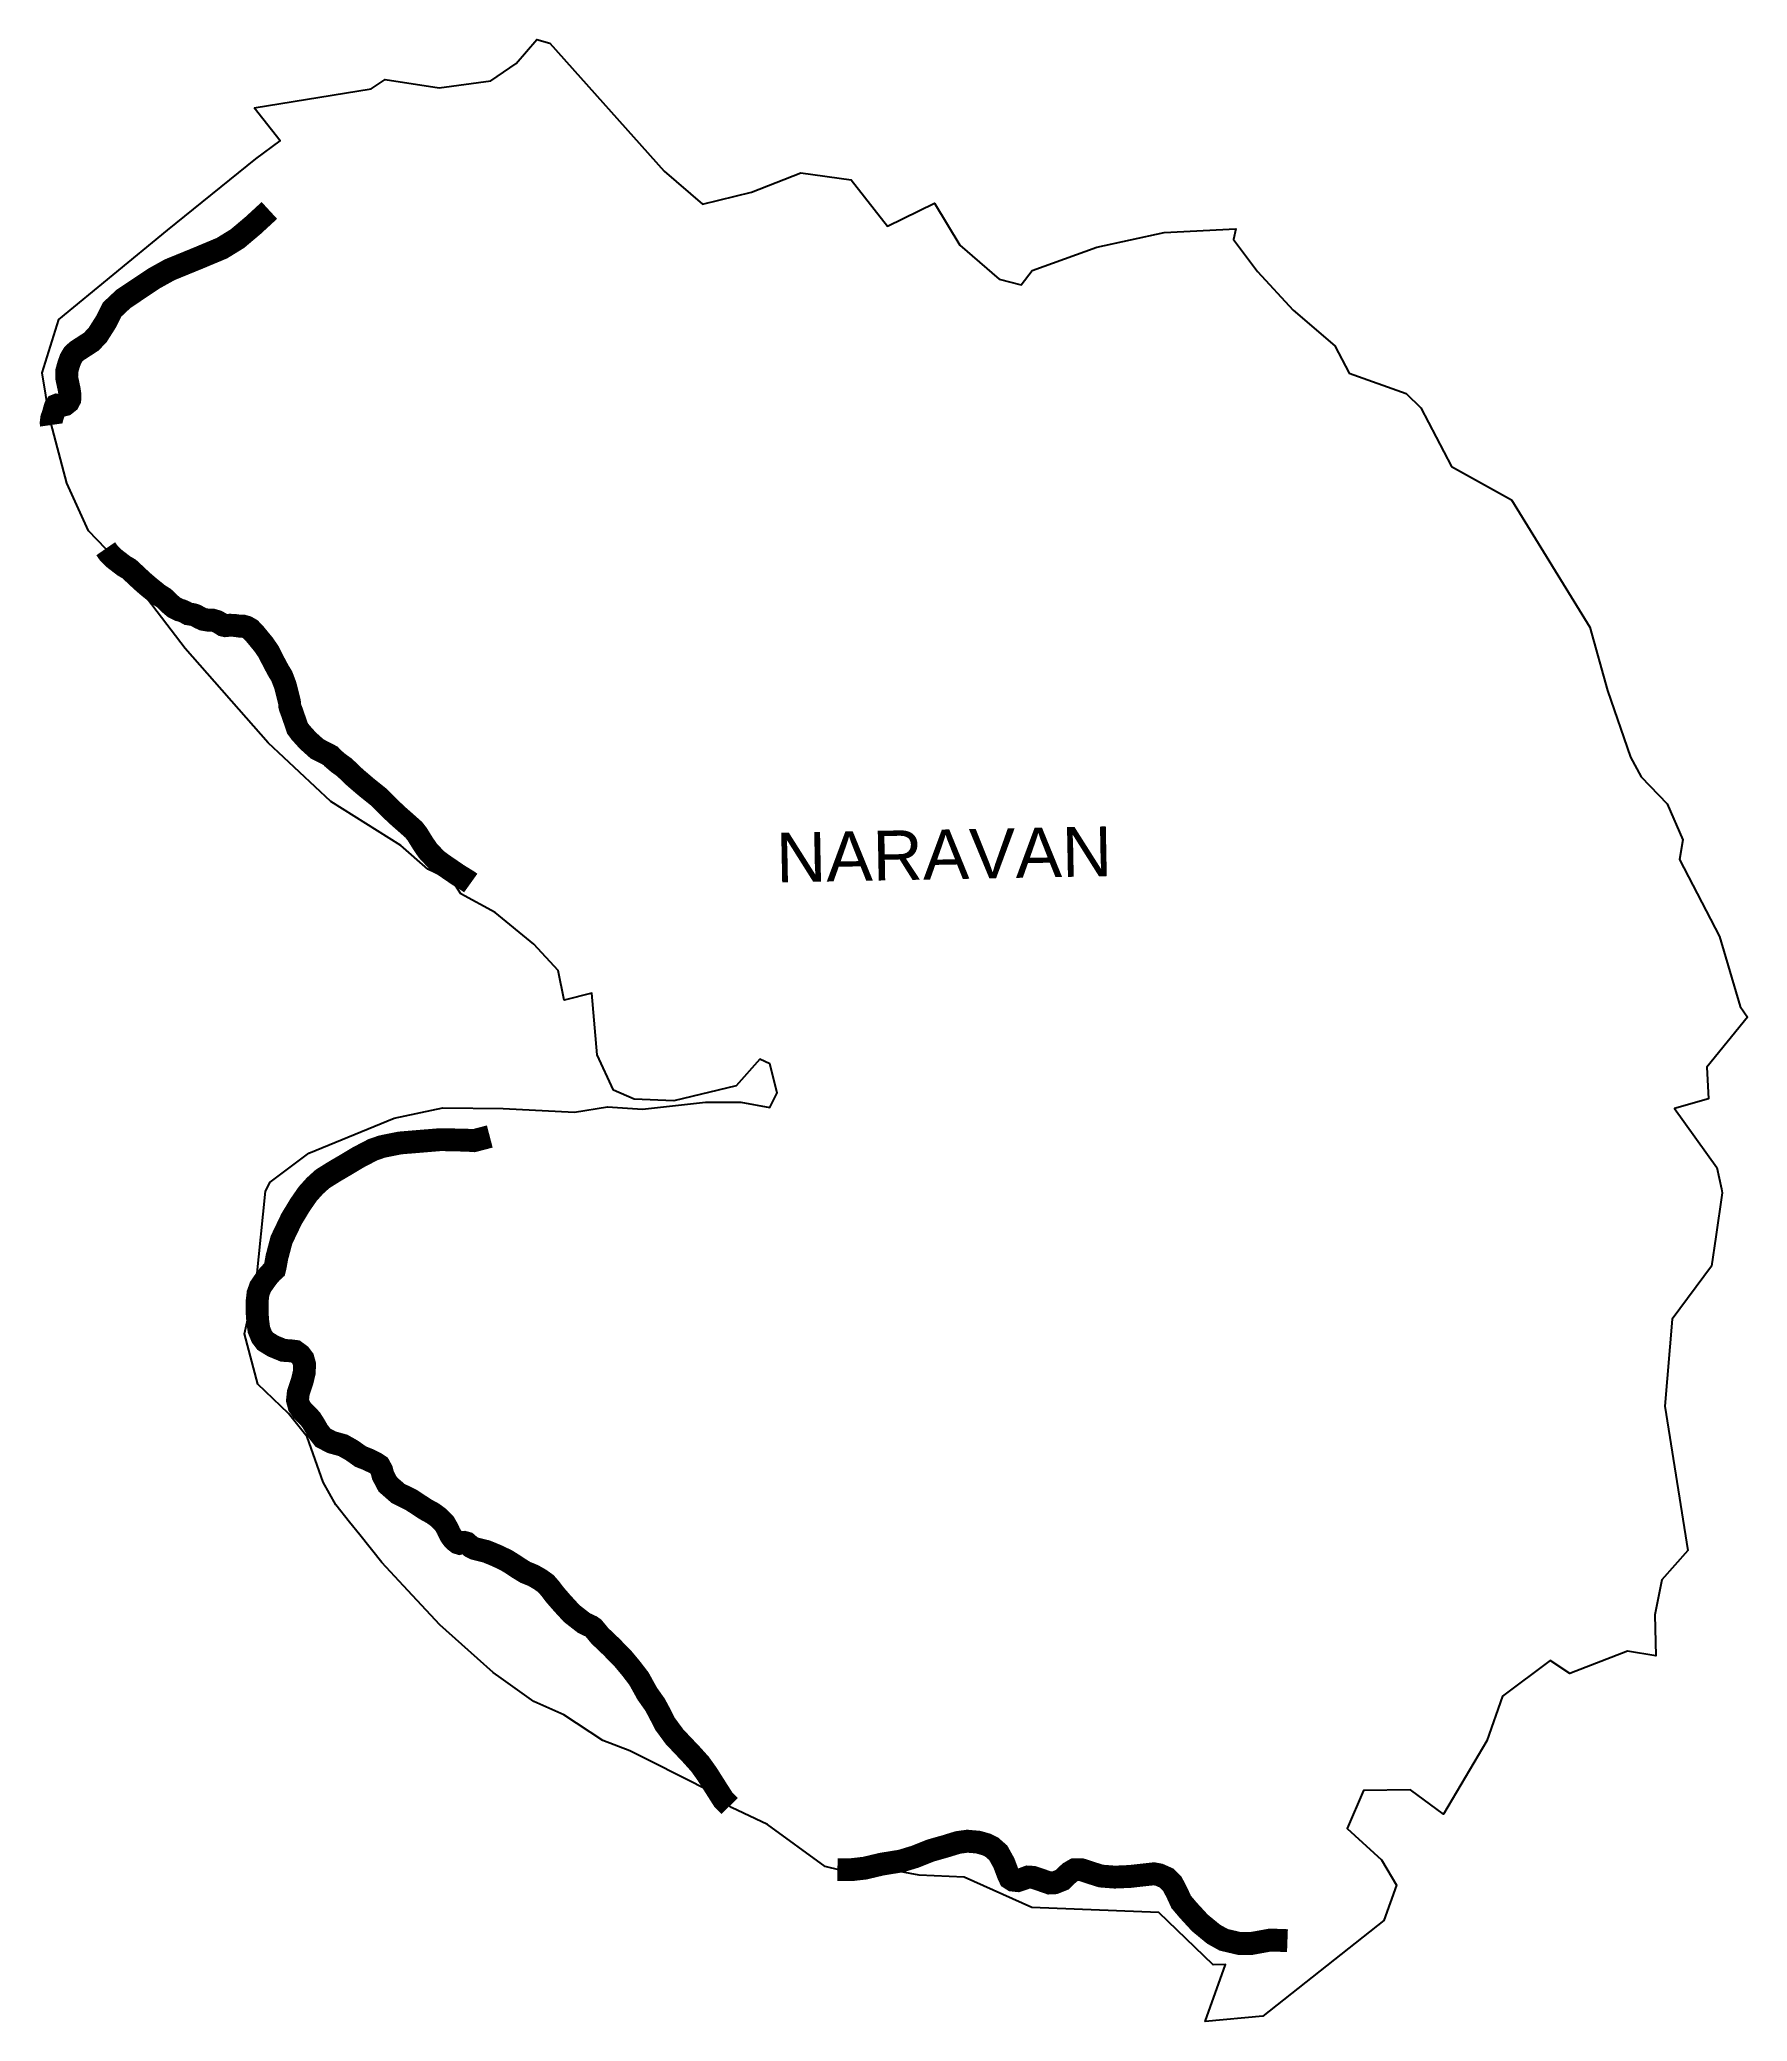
# Model space of a CAD drawing. Header units: metres. Extents: x 310271 to 314003, y 1915374 to 1919706.
import ezdxf

# ---------------------------------------------------------------- set-up
doc = ezdxf.new("R2010")
doc.units = ezdxf.units.M
doc.layers.add('NATURALLY PROTECTED', color=3, linetype='Continuous')
doc.layers.add('VILLAGE NAME', color=250, linetype='Continuous')
doc.styles.get("Standard").update_dxf_attribs({"font": 'simplex.shx'})

msp = doc.modelspace()

# ---------------------------------------------------------------- linework, layer by layer
at = {"color": 4, "flags": 128}
for points in [[(310996, 1919598.2), (311026.5, 1919618.2), (311144.7, 1919600), (311257.4, 1919615.5), (311313, 1919653.3), (311358.1, 1919705.5), (311386.2, 1919697.5), (311636.3, 1919417.9), (311719.8, 1919346.1), (311827.3, 1919372), (311934.6, 1919414.4), (312044.6, 1919398.8), (312124, 1919297.6), (312226.8, 1919348.4), (312282.3, 1919256.2), (312368.5, 1919182.2), (312416.1, 1919169.5), (312440.7, 1919200.6), (312581.6, 1919251.8), (312728.6, 1919284), (312885.6, 1919292.3), (312880.4, 1919268.5), (312933.1, 1919198.4), (313010.6, 1919114.2), (313102.1, 1919036.3), (313133, 1918976.3), (313257.4, 1918931.8), (313289.7, 1918900.9), (313357, 1918772.6), (313488, 1918699.6), (313659.1, 1918421.3), (313698, 1918282.7), (313747.8, 1918137), (313771.4, 1918094.2), (313828.5, 1918034.8), (313862.4, 1917956.1), (313855.1, 1917913.6), (313942.5, 1917745.1), (313987.8, 1917592.4), (314003.4, 1917568.7), (313915, 1917459.7), (313918.5, 1917390), (313843.9, 1917368.9), (313936.8, 1917239.9), (313946.6, 1917193.5), (313948.4, 1917185.1), (313934.4, 1917089), (313925.1, 1917024.7), (313839, 1916909), (313822.8, 1916718.9), (313873.3, 1916402.9), (313816.7, 1916339.3), (313801, 1916262.3), (313803.2, 1916172.8), (313741.8, 1916182.8), (313615.5, 1916134), (313572.6, 1916163), (313468, 1916084.9), (313434.3, 1915987.3), (313339.3, 1915826.9), (313267.5, 1915880.1), (313164.2, 1915878.3), (313129.1, 1915795.7), (313203.7, 1915726.9), (313236.9, 1915671.3), (313208.8, 1915594.7), (312944.5, 1915385), (312818.2, 1915373.9), (312862.8, 1915497.9), (312835.8, 1915497.4), (312717.4, 1915612.1), (312439.3, 1915622.6), (312291.8, 1915688.8), (312193.1, 1915693.1), (312110.9, 1915709.1), (312056.6, 1915695.3), (311988, 1915712.2), (311861.7, 1915804.2), (311783.5, 1915841.1), (311739.1, 1915875.3), (311609, 1915941.1), (311560.9, 1915965.5), (311501.9, 1915988), (311416.8, 1916044), (311351.5, 1916073.3), (311279.8, 1916124.1), (311262.5, 1916136.2), (311193.6, 1916197.8), (311145.7, 1916240.5), (311066.6, 1916326), (311018.7, 1916376.6), (310971.3, 1916437.2), (310948.7, 1916465.1), (310918.2, 1916502.8), (310891, 1916552.5), (310856.2, 1916651.2), (310815.4, 1916702.8), (310748.2, 1916766.7), (310718.6, 1916876.9), (310744.8, 1916994.4), (310764.8, 1917188.4), (310774.7, 1917207.9), (310859.8, 1917271.3), (311046.2, 1917348), (311152.1, 1917370.6), (311284.4, 1917369.4), (311440.1, 1917361.2), (311512, 1917372.5), (311588.8, 1917367.8), (311726.8, 1917382.7), (311803.3, 1917383.3), (311867.2, 1917371.6), (311883, 1917403.2), (311867.4, 1917467.2), (311845.1, 1917477.3), (311793.7, 1917418.8), (311657.5, 1917385.8), (311570.9, 1917389.5), (311525.1, 1917409.4), (311489.4, 1917486.4), (311477.7, 1917621.5), (311417.6, 1917606.3), (311404.6, 1917671.1), (311351.2, 1917728.3), (311266.6, 1917797.8), (311191.8, 1917838.6), (311173.7, 1917866.6), (311119.6, 1917892.5), (311060.3, 1917944.3), (310907.6, 1918040.2), (310770.4, 1918168.4), (310589.6, 1918374.5), (310476.2, 1918522.6), (310453, 1918553.6), (310378.2, 1918631.9), (310330.4, 1918735.7), (310292.8, 1918879.9), (310276.8, 1918977.5), (310313.5, 1919093.8), (310550.8, 1919288.8), (310743.4, 1919445.3), (310796.9, 1919484.1), (310740, 1919556.8)], [(310740, 1919556.8), (310996, 1919598.2)]]:
    msp.add_lwpolyline(points, dxfattribs=at)
at = {"layer": 'NATURALLY PROTECTED', "const_width": 50, "flags": 128}
for points in [[(310773.3, 1919332.2), (310738, 1919299.7), (310703.4, 1919270.5), (310669.6, 1919249.7), (310619.2, 1919228.6), (310599.9, 1919220.7), (310555.4, 1919202.5), (310521.9, 1919183.9), (310454.5, 1919138.9), (310429.8, 1919115.7), (310416.1, 1919088.6), (310397.8, 1919059.7), (310384, 1919045.3), (310352.6, 1919024.9), (310344.7, 1919017.6), (310338.9, 1919007.7), (310334.6, 1918995.7), (310330.7, 1918981.8), (310330.3, 1918966.6), (310333.9, 1918949.8), (310335.9, 1918940.1), (310337.2, 1918931.3), (310337, 1918919.1), (310334, 1918913.5), (310326.8, 1918907.8), (310320, 1918906.1), (310311.8, 1918906.6), (310309.5, 1918906.8), (310307, 1918905.8), (310305.8, 1918904), (310303.1, 1918895.6), (310301.4, 1918888.4), (310297.7, 1918878.3), (310296.4, 1918868.2), (310297.1, 1918863.3)], [(310415.6, 1918592.8), (310421.5, 1918584.3), (310432.8, 1918572.5), (310454.9, 1918555.5), (310466.9, 1918548.4), (310480.6, 1918535.7), (310494.6, 1918522.5), (310508.2, 1918510.7), (310530.3, 1918492.8), (310542.8, 1918484.9), (310549.6, 1918478.7), (310554.7, 1918473.2), (310565.2, 1918464.4), (310576.4, 1918458.8), (310581.7, 1918457.6), (310589, 1918454.3), (310596, 1918450.4), (310605.9, 1918448.9), (310612.9, 1918446.6), (310620.6, 1918442.2), (310628.6, 1918438.5), (310639.3, 1918436.7), (310649.4, 1918436.6), (310658.5, 1918434), (310665.5, 1918430.1), (310672.3, 1918425.7), (310677.1, 1918424.6), (310687, 1918425.6), (310698.3, 1918425), (310710, 1918423.3), (310716.5, 1918423.4), (310724.1, 1918421.2), (310732, 1918416.6), (310741.6, 1918406.5), (310760.9, 1918383), (310771.2, 1918368), (310782.8, 1918345.2), (310793.1, 1918326), (310800.5, 1918313.9), (310807.9, 1918294.4), (310813.4, 1918273.1), (310816.3, 1918261.6), (310817.5, 1918255.4), (310818, 1918248.5), (310819.2, 1918244.2), (310822.6, 1918235.4), (310828.9, 1918217.1), (310834.5, 1918200.4), (310841.3, 1918191.2), (310857.4, 1918173.4), (310877.5, 1918155.3), (310896.7, 1918145.5), (310907.1, 1918140), (310911.4, 1918135.1), (310923.7, 1918124.6), (310937.2, 1918114.9), (310948.7, 1918104), (310960.7, 1918092.5), (310987, 1918070.1), (311002.2, 1918058), (311013.2, 1918049.2), (311035.2, 1918026.8), (311055.4, 1918007.9), (311073.6, 1917991.9), (311088.8, 1917978.4), (311096.3, 1917968.8), (311109.7, 1917947.2), (311119.7, 1917932.7), (311137.7, 1917913.4), (311152, 1917902.7), (311185.3, 1917879.9), (311206.8, 1917866.7), (311213.4, 1917862)], [(311255, 1917308), (311220.1, 1917298.9), (311205.7, 1917299.9), (311147.4, 1917301.2), (311058.1, 1917293.8), (311019.3, 1917285.9), (311000.1, 1917279.4), (310992, 1917275.2), (310966.9, 1917262.1), (310946.9, 1917250), (310914.9, 1917231.2), (310889.6, 1917215.4), (310872.5, 1917199.9), (310856.9, 1917182.5), (310840.6, 1917158.9), (310821.7, 1917127.8), (310799.8, 1917082.1), (310789.7, 1917043.9), (310785.7, 1917021.9), (310784.5, 1917017.3), (310779, 1917012.3), (310772, 1917004.9), (310762.9, 1916992.6), (310753.6, 1916979.1), (310748.5, 1916964.9), (310746.4, 1916946.8), (310746.6, 1916921.6), (310748, 1916903.2), (310750.4, 1916885.7), (310756.9, 1916870.1), (310764.3, 1916860.4), (310781.3, 1916849.9), (310803.9, 1916840.6), (310820.2, 1916839.5), (310829.9, 1916838.3), (310840.4, 1916830.6), (310846.9, 1916821.8), (310850.2, 1916809.9), (310849.5, 1916792.2), (310845.3, 1916774.5), (310836.5, 1916748.2), (310834.8, 1916731.7), (310838.1, 1916718.9), (310844.4, 1916710), (310856, 1916698.4), (310864.1, 1916689.3), (310872.1, 1916676.8), (310879, 1916664.4), (310890.4, 1916649.7), (310909.5, 1916639.7), (310934, 1916633), (310953, 1916622.3), (310972.8, 1916608.3), (310987.7, 1916602.5), (311005.1, 1916594.1), (311013.3, 1916588.5), (311018.7, 1916578.5), (311021.6, 1916567.3), (311032, 1916547.5), (311054.6, 1916527.8), (311083, 1916513.8), (311115.5, 1916492.5), (311130.5, 1916484.4), (311142.7, 1916475.4), (311155.3, 1916463.1), (311162.1, 1916451.3), (311166.5, 1916442), (311169.8, 1916435.6), (311174.9, 1916428.6), (311179.6, 1916424.1), (311184.7, 1916420.1), (311188.8, 1916418.8), (311194.1, 1916420.2), (311199, 1916420.8), (311204.6, 1916419.3), (311207.7, 1916416.6), (311214.5, 1916411), (311221.2, 1916407.6), (311232.7, 1916404.6), (311247.1, 1916401.2), (311268.8, 1916392.3), (311290.6, 1916382), (311305.5, 1916372.8), (311319, 1916363.8), (311332.9, 1916355.3), (311350, 1916348.4), (311365, 1916339.7), (311377.6, 1916330.7), (311387, 1916319.9), (311397.9, 1916305.6), (311413.8, 1916287.4), (311434.2, 1916265.2), (311460.7, 1916244.6), (311470.3, 1916239.9), (311476.6, 1916237.1), (311481.3, 1916233.8), (311487.7, 1916226.2), (311495, 1916217.2), (311502.7, 1916209.8), (311519.8, 1916193.5), (311545.1, 1916167.7), (311563.7, 1916145.4), (311581, 1916122.9), (311599, 1916090.3), (311616.5, 1916065.5), (311626.4, 1916047), (311638.1, 1916024.1), (311658.6, 1915996.2), (311695.6, 1915957.1), (311714.5, 1915936.1), (311730.1, 1915914.2), (311750.8, 1915881.5), (311765.4, 1915858.6), (311779.1, 1915844.5)], [(312014.9, 1915705.6), (312045.8, 1915705.5), (312074.7, 1915708.8), (312111.3, 1915717.5), (312153.5, 1915724.3), (312184.1, 1915733.6), (312218.7, 1915747.4), (312251.6, 1915756.7), (312278.1, 1915764.9), (312298.8, 1915767.7), (312322.4, 1915765.6), (312341.3, 1915760.2), (312352, 1915754.8), (312366.3, 1915742.2), (312378.6, 1915720.1), (312387.8, 1915695.6), (312391.9, 1915686.7), (312398.1, 1915682.7), (312409.2, 1915681.5), (312418.7, 1915684.7), (312431.3, 1915689.4), (312442.5, 1915688.7), (312462.9, 1915681.7), (312478.4, 1915676.3), (312489.4, 1915676.8), (312506.5, 1915683.6), (312521.9, 1915698.8), (312533.6, 1915705.6), (312547, 1915705.6), (312573.2, 1915697.1), (312591, 1915691.5), (312620.6, 1915689.2), (312654, 1915690.6), (312685, 1915694.1), (312706.3, 1915696.4), (312718, 1915694.3), (312734.1, 1915687.1), (312746.8, 1915674.4), (312757.2, 1915654.3), (312766.1, 1915634.9), (312781.8, 1915616.4), (312807.1, 1915588.9), (312837.1, 1915564.3), (312859.1, 1915552.1), (312894.2, 1915543.9), (312919.8, 1915544.2), (312955.8, 1915550.7), (312961.2, 1915551.7), (312998.3, 1915550.3)]]:
    msp.add_lwpolyline(points, dxfattribs=at)

# ---------------------------------------------------------------- texts
at = {"layer": 'VILLAGE NAME', "insert": (311879.5, 1917971.9), "char_height": 108.748, "attachment_point": 1, "rotation": 1.1028}
msp.add_mtext_dynamic_manual_height_columns('{\\fArial|b0|i0|c0|p34;NARAVAN}', width=1571.314, gutter_width=543.7, heights=[0], dxfattribs=at)

doc.saveas('drawing.dxf')
